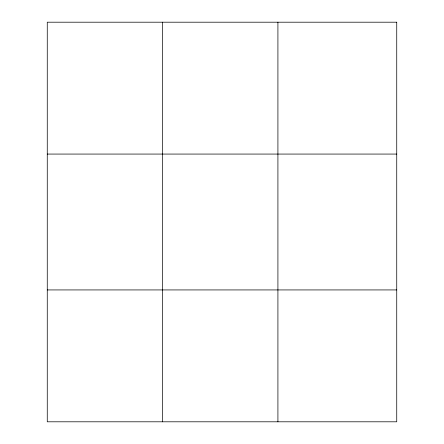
<?xml version="1.0" encoding="UTF-8"?>
<svg xmlns="http://www.w3.org/2000/svg" width="444" height="444" viewBox="0 0 444 444"><rect width="100%" height="100%" fill="white"/><g stroke="black" fill="none" stroke-linecap="round" stroke-linejoin="round"><path stroke-width="0.67" d="M162.587 22.2L162.587 421.8M277.916 22.2L277.916 421.8M47.264 154.068L396.736 154.068M47.264 289.932L396.736 289.932M396.736 22.2L396.736 421.8L47.264 421.8L47.264 22.2L396.736 22.2"/></g></svg>
